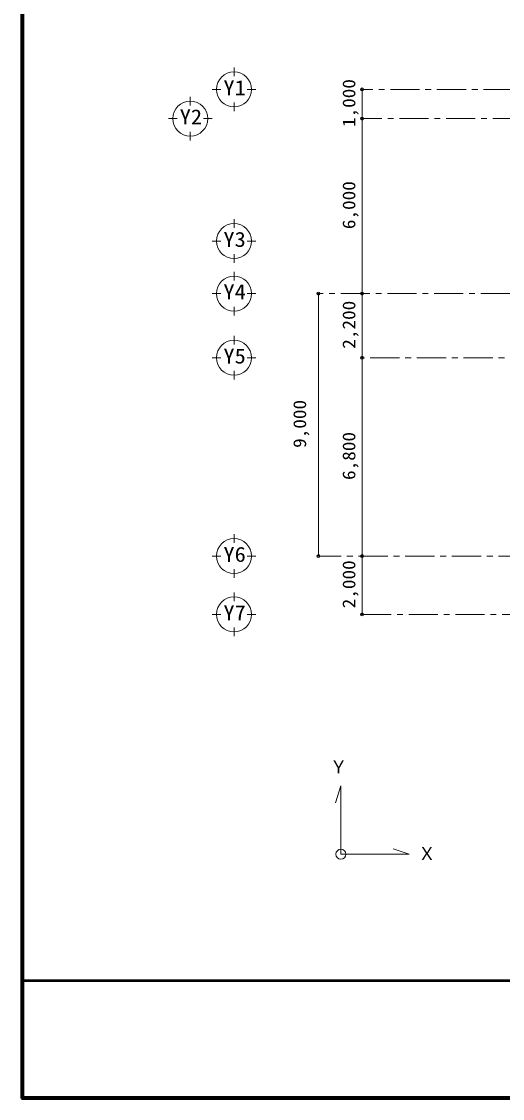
# Model space of a CAD drawing. Units: millimetres at full size, sheet at 1:200; details may follow other scales. Extents: x -55340 to 55340, y -38040 to 38040.
# Drawn here: x -55340 to -38844, y -38040 to -1117 of the extents above; entities that cross this region are included whole.
import ezdxf
from ezdxf.enums import TextEntityAlignment as Align

# ---------------------------------------------------------------- set-up
doc = ezdxf.new("R2010")
doc.units = ezdxf.units.MM
doc.header["$LTSCALE"] = 200
doc.header["$PDMODE"] = 32
doc.header["$PDSIZE"] = 100
doc.linetypes.add('CHAIN1', pattern=[8, 5, -1, 1, -1])
for name, color, linetype, lineweight in [('0-1_通り芯', 3, 'Continuous', 18), ('0-A_寸法', 6, 'Continuous', 9), ('0-B_文字', 4, 'Continuous', 9), ('F-0_F-0ﾚｲﾔ', 5, 'Continuous', 50)]:
    doc.layers.add(name, color=color, linetype=linetype, lineweight=lineweight)
doc.styles.add('ＭＳ ゴシック', font='')
doc.styles.get('ＭＳ ゴシック').set_extended_font_data('MS Gothic')

msp = doc.modelspace()

# ---------------------------------------------------------------- linework, layer by layer
at = {"layer": '0-1_通り芯'}
for p, q in [((-48051.5, -2995.6), (-48051.5, -2695.6)), ((-48801.5, -3445.6), (-48501.5, -3445.6)), ((-47301.5, -3445.6), (-47601.5, -3445.6)), ((-49551.5, -3995.6), (-49551.5, -3695.6)), ((-48051.5, -4195.6), (-48051.5, -3895.6)), ((-50301.5, -4445.6), (-50001.5, -4445.6)), ((-48801.5, -4445.6), (-49101.5, -4445.6)), ((-49551.5, -5195.6), (-49551.5, -4895.6)), ((-48051.5, -8195.6), (-48051.5, -7895.6)), ((-48801.5, -8645.6), (-48501.5, -8645.6)), ((-47301.5, -8645.6), (-47601.5, -8645.6)), ((-48051.5, -9395.6), (-48051.5, -9095.6)), ((-48051.5, -9995.6), (-48051.5, -9695.6)), ((-48801.5, -10445.6), (-48501.5, -10445.6)), ((-47301.5, -10445.6), (-47601.5, -10445.6)), ((-48051.5, -11195.6), (-48051.5, -10895.6)), ((-48051.5, -12195.6), (-48051.5, -11895.6)), ((-48801.5, -12645.6), (-48501.5, -12645.6)), ((-47301.5, -12645.6), (-47601.5, -12645.6)), ((-48051.5, -13395.6), (-48051.5, -13095.6)), ((-48051.5, -18995.6), (-48051.5, -18695.6)), ((-48801.5, -19445.6), (-48501.5, -19445.6)), ((-47301.5, -19445.6), (-47601.5, -19445.6)), ((-48051.5, -20195.6), (-48051.5, -19895.6)), ((-48051.5, -20995.6), (-48051.5, -20695.6)), ((-48801.5, -21445.6), (-48501.5, -21445.6)), ((-47301.5, -21445.6), (-47601.5, -21445.6)), ((-48051.5, -22195.6), (-48051.5, -21895.6))]:
    msp.add_line(p, q, dxfattribs=at)
at = {"layer": '0-1_通り芯', "color": 4, "linetype": 'CHAIN1', "lineweight": 9}
for p, q in [((39909.7, -3445.6), (-43658.8, -3445.6)), ((-25378.5, -4445.6), (-43658.8, -4445.6)), ((41409.7, -10445.6), (-45158.8, -10445.6)), ((29621.5, -12645.6), (-43658.8, -12645.6)), ((19621.5, -19445.6), (-45158.8, -19445.6)), ((-43658.8, -21445.6), (41409.7, -21445.6))]:
    msp.add_line(p, q, dxfattribs=at)
at = {"layer": '0-1_通り芯'}
for centre in [(-48051.5, -3445.6), (-49551.5, -4445.6), (-48051.5, -8645.6), (-48051.5, -10445.6), (-48051.5, -12645.6), (-48051.5, -19445.6), (-48051.5, -21445.6)]:
    msp.add_circle(centre, 600, dxfattribs=at)
at = {"layer": '0-A_寸法', "color": 4}
for p, q in [((-43658.8, -3445.6), (-43658.8, -4445.6)), ((-45158.8, -10445.6), (-45158.8, -19445.6)), ((-43658.8, -19445.6), (-43658.8, -21445.6))]:
    msp.add_line(p, q, dxfattribs=at)
msp.add_lwpolyline([(-43658.8, -19445.6), (-43658.8, -12645.6), (-43658.8, -10445.6), (-43658.8, -4445.6)], dxfattribs=at)
at = {"layer": '0-A_寸法'}
for p in [(-43658.8, -3445.6), (-43658.8, -4445.6), (-45158.8, -10445.6), (-43658.8, -10445.6), (-43658.8, -12645.6), (-45158.8, -19445.6), (-43658.8, -19445.6), (-43658.8, -21445.6)]:
    msp.add_point(p, dxfattribs=at)
at = {"layer": '0-B_文字', "color": 3, "lineweight": 18}
msp.add_line((-42045.7, -29666.5), (-42594.6, -29486.3), dxfattribs=at)
msp.add_lwpolyline([(-42045.7, -29666.5), (-44385.7, -29666.5), (-44385.7, -27326.5), (-44570, -27905.9)], dxfattribs=at)
msp.add_circle((-44385.7, -29666.5), 172, dxfattribs=at)
at = {"layer": 'F-0_F-0ﾚｲﾔ'}
for p, q in [((-55340, 38040), (-55340, -38040)), ((-55300, 38000), (-55300, -38000)), ((-55300, -34000), (55300, -34000)), ((-55300, -38000), (55300, -38000)), ((-55340, -38040), (55340, -38040))]:
    msp.add_line(p, q, dxfattribs=at)

# ---------------------------------------------------------------- texts
at = {"layer": '0-1_通り芯', "color": 2, "style": 'ＭＳ ゴシック', "width": 1.1}
for s, p in [('Y1', (-48415.7, -3795.9)), ('Y2', (-49915.7, -4795.9)), ('Y3', (-48415.7, -8995.9)), ('Y4', (-48415.7, -10795.9)), ('Y5', (-48415.7, -12995.9)), ('Y6', (-48415.7, -19795.9)), ('Y7', (-48415.7, -21795.9))]:
    msp.add_text(s, height=513.2, dxfattribs=at).set_placement(p, align=Align.BOTTOM_LEFT)
at = {"layer": '0-A_寸法', "color": 2, "style": 'ＭＳ ゴシック', "width": 1.1}
for s, p in [('1,000', (-43758.8, -4735.6)), ('6,000', (-43758.8, -8235.6)), ('2,200', (-43758.8, -12335.6)), ('9,000', (-45447, -15735.6)), ('6,800', (-43758.8, -16835.6)), ('2,000', (-43758.8, -21235.6))]:
    msp.add_text(s, height=439.9, rotation=90, dxfattribs=at).set_placement(p, align=Align.BOTTOM_LEFT)
at = {"layer": '0-B_文字', "color": 2, "style": 'ＭＳ ゴシック'}
for s, p in [('Ｙ', (-44764.7, -27020.7)), ('Ｘ', (-41735.7, -29997))]:
    msp.add_text(s, height=439.9, dxfattribs=at).set_placement(p, align=Align.BOTTOM_LEFT)

doc.saveas('drawing.dxf')
